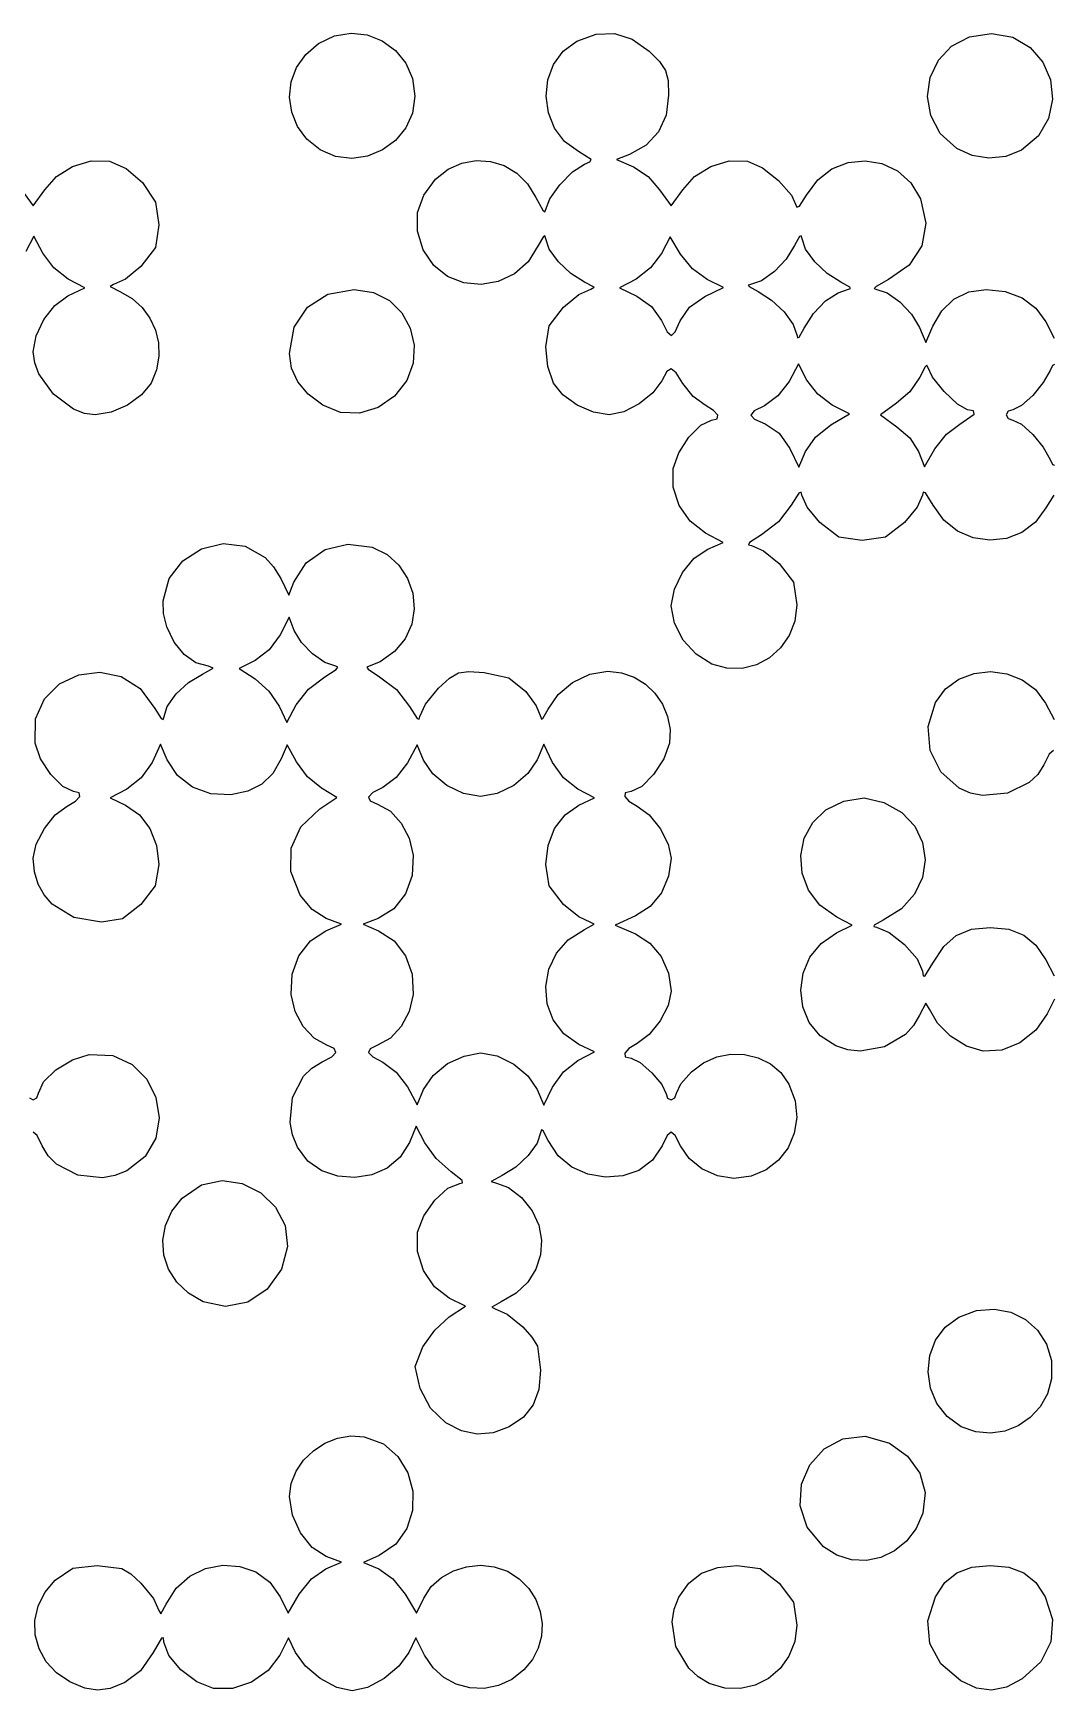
# Model space of a CAD drawing. Extents: x 15 to 288, y 15 to 288.
# Drawn here: x 132.7 to 191.7, y 191.7 to 287.6 of the extents above; entities that cross this region are included whole.
import ezdxf

# ---------------------------------------------------------------- set-up
doc = ezdxf.new("R2010")
doc.units = 0

msp = doc.modelspace()

# ---------------------------------------------------------------- linework, layer by layer
at = {"layer": 'Image'}
for p, q in [((148.501754, 286.339471), (149.24566, 286.97547)), ((149.24566, 286.97547), (150.171282, 287.414864)), ((150.171282, 287.414864), (151.124732, 287.568562)), ((151.124732, 287.568562), (152.059394, 287.462107)), ((152.059394, 287.462107), (152.928653, 287.12104)), ((152.928653, 287.12104), (153.685891, 286.570906)), ((163.393617, 286.525364), (164.18267, 287.105842)), ((164.18267, 287.105842), (165.294625, 287.511009)), ((165.294625, 287.511009), (166.358548, 287.550284)), ((166.358548, 287.550284), (167.37755, 287.223235)), ((167.37755, 287.223235), (168.35474, 286.529434)), ((185.078725, 285.999246), (185.843475, 286.8151)), ((185.843475, 286.8151), (186.87313, 287.361808)), ((186.87313, 287.361808), (188.14176, 287.553295)), ((188.14176, 287.553295), (189.38941, 287.32819)), ((189.38941, 287.32819), (190.390017, 286.743183)), ((190.390017, 286.743183), (191.119968, 285.889815)), ((147.974922, 285.583009), (148.501754, 286.339471)), ((153.685891, 286.570906), (154.284491, 285.837246)), ((154.284491, 285.837246), (154.677836, 284.945603)), ((162.504871, 284.871455), (162.834619, 285.760129)), ((162.834619, 285.760129), (163.393617, 286.525364)), ((168.35474, 286.529434), (168.959661, 285.930028)), ((168.959661, 285.930028), (169.300315, 285.416886)), ((184.604811, 285.00032), (185.078725, 285.999246)), ((191.119968, 285.889815), (191.555649, 284.859624)), ((147.570018, 283.873089), (147.664549, 284.747182)), ((147.664549, 284.747182), (147.974922, 285.583009)), ((154.677836, 284.945603), (154.81931, 283.92152)), ((162.403564, 283.920662), (162.504871, 284.871455)), ((169.300315, 285.416886), (169.450552, 284.823551)), ((169.450552, 284.823551), (169.48422, 283.983564)), ((184.447662, 283.904399), (184.604811, 285.00032)), ((191.555649, 284.859624), (191.673447, 283.744151)), ((147.690713, 283.001826), (147.570018, 283.873089)), ((154.81931, 283.92152), (154.677981, 282.946828)), ((162.529894, 282.969067), (162.403564, 283.920662)), ((169.48422, 283.983564), (169.336707, 282.830941)), ((184.633207, 282.797557), (184.447662, 283.904399)), ((191.673447, 283.744151), (191.449751, 282.634935)), ((148.026019, 282.174492), (147.690713, 283.001826)), ((154.677981, 282.946828), (154.285811, 282.085624)), ((162.883052, 282.077992), (162.529894, 282.969067)), ((169.336707, 282.830941), (168.901863, 281.863537)), ((185.187377, 281.765871), (184.633207, 282.797557)), ((148.57532, 281.432184), (148.026019, 282.174492)), ((154.285811, 282.085624), (153.690531, 281.364951)), ((163.462233, 281.308753), (162.883052, 282.077992)), ((168.901863, 281.863537), (168.191236, 281.098812)), ((191.449751, 282.634935), (190.860946, 281.623517)), ((149.338, 280.816), (148.57532, 281.432184)), ((153.690531, 281.364951), (152.939869, 280.81185)), ((164.266631, 280.722672), (163.462233, 281.308753)), ((168.191236, 281.098812), (167.21637, 280.554224)), ((186.1361, 280.895415), (185.187377, 281.765871)), ((187.022454, 280.485885), (186.1361, 280.895416)), ((186.1361, 280.895416), (186.1361, 280.895415)), ((190.860946, 281.623517), (189.88342, 280.801435)), ((135.025859, 279.861363), (136.095442, 280.178098)), ((136.095442, 280.178098), (137.155151, 280.171494)), ((137.155151, 280.171494), (138.126138, 279.747063)), ((150.232892, 280.428396), (149.338, 280.816)), ((149.338, 280.816), (149.338, 280.816)), ((151.163321, 280.316531), (150.232892, 280.428396)), ((152.081556, 280.453363), (151.163321, 280.316531)), ((152.939869, 280.81185), (152.081556, 280.453363)), ((156.73281, 279.694073), (157.52889, 280.052898)), ((157.52889, 280.052898), (158.358731, 280.20391)), ((158.358731, 280.20391), (159.187787, 280.153415)), ((159.187787, 280.153415), (159.981513, 279.90772)), ((163.92896, 279.543644), (164.614825, 279.990187)), ((164.994863, 280.26195), (164.266631, 280.722672)), ((164.614825, 279.990187), (164.930621, 280.129284)), ((164.930621, 280.129284), (164.994863, 280.26195)), ((167.21637, 280.554224), (166.460417, 280.260447)), ((166.460417, 280.260447), (167.450651, 279.841801)), ((171.916422, 279.8612), (172.986004, 280.177936)), ((172.986004, 280.177936), (174.045713, 280.171332)), ((174.045713, 280.171332), (174.904891, 279.78039)), ((178.923098, 279.725146), (179.858538, 280.08946)), ((179.858538, 280.08946), (180.843339, 280.189387)), ((180.843339, 280.189387), (181.815739, 280.026901)), ((181.815739, 280.026901), (182.713974, 279.603976)), ((187.997636, 280.332328), (187.022454, 280.485885)), ((188.978881, 280.436819), (187.997636, 280.332328)), ((189.88342, 280.801435), (188.978881, 280.436819)), ((133.418351, 278.507764), (134.086723, 279.283761)), ((134.086723, 279.283761), (135.025859, 279.861363)), ((138.126138, 279.747063), (139.071741, 278.926964)), ((155.324013, 278.208471), (156.005039, 279.121132)), ((156.005039, 279.121132), (156.73281, 279.694073)), ((159.981513, 279.90772), (160.70536, 279.473129)), ((160.70536, 279.473129), (161.324784, 278.855947)), ((163.197293, 278.799578), (163.92896, 279.543644)), ((167.450651, 279.841801), (168.303241, 279.276859)), ((168.303241, 279.276859), (168.962551, 278.506481)), ((170.308913, 278.507602), (170.977285, 279.283598)), ((170.977285, 279.283598), (171.916422, 279.8612)), ((174.904891, 279.78039), (175.837449, 279.044784)), ((175.837449, 279.044784), (176.585846, 278.205765)), ((177.447355, 278.19546), (178.098782, 279.094471)), ((178.098782, 279.094471), (178.923098, 279.725146)), ((182.713974, 279.603976), (183.476281, 278.922587)), ((132.071343, 278.507764), (132.744847, 277.589967)), ((132.744847, 277.589967), (133.418351, 278.507764)), ((139.071741, 278.926964), (139.817427, 277.803805)), ((154.970995, 277.188619), (155.324013, 278.208471)), ((161.324784, 278.855947), (161.805239, 278.062482)), ((161.805239, 278.062482), (162.202522, 277.340682)), ((162.613597, 277.987266), (163.197293, 278.799578)), ((168.962551, 278.506481), (169.635409, 277.589805)), ((169.635409, 277.589805), (170.308913, 278.507602)), ((176.585846, 278.205765), (176.892543, 277.504582)), ((177.055519, 277.557899), (177.447355, 278.19546)), ((183.476281, 278.922587), (184.040895, 277.984709)), ((139.817427, 277.803805), (140.001983, 276.487054)), ((154.954985, 276.112693), (154.970995, 277.188619)), ((162.202522, 277.340682), (162.324896, 277.236777)), ((162.324896, 277.236777), (162.371645, 277.335987)), ((162.371645, 277.335987), (162.613597, 277.987266)), ((176.892543, 277.504582), (177.055519, 277.557899)), ((184.040895, 277.984709), (184.352779, 276.57881)), ((140.001983, 276.487054), (139.813785, 275.171119)), ((155.284982, 275.031812), (154.954985, 276.112693)), ((184.352779, 276.57881), (184.122747, 275.271376)), ((132.791607, 275.832281), (132.330108, 274.93984)), ((133.297389, 274.844984), (132.791607, 275.832281)), ((139.813785, 275.171119), (138.973883, 274.078534)), ((161.948482, 275.292469), (161.35537, 274.337743)), ((162.238793, 275.807787), (161.948482, 275.292469)), ((162.329812, 275.852899), (162.238793, 275.807787)), ((162.366454, 275.736871), (162.329812, 275.852899)), ((162.580039, 275.084847), (162.366454, 275.736871)), ((169.566729, 275.787005), (169.071993, 274.822171)), ((170.160445, 274.780725), (169.566729, 275.787005)), ((176.765306, 275.292296), (176.279661, 274.503853)), ((177.055616, 275.807615), (176.765306, 275.292296)), ((177.146636, 275.852726), (177.055616, 275.807615)), ((177.183278, 275.736698), (177.146636, 275.852726)), ((177.396858, 275.084674), (177.183278, 275.736698)), ((184.122747, 275.271376), (183.387617, 274.154874)), ((133.93806, 273.998694), (133.297389, 274.844984)), ((155.899461, 274.124322), (155.284982, 275.031812)), ((161.35537, 274.337743), (160.562798, 273.641365)), ((163.11024, 274.346363), (162.580039, 275.084847)), ((163.83206, 273.663339), (163.11024, 274.346363)), ((169.071993, 274.822171), (168.439128, 273.991744)), ((170.858368, 273.935103), (170.160445, 274.780725)), ((176.279661, 274.503853), (175.596638, 273.782034)), ((177.927055, 274.346191), (177.396858, 275.084674)), ((178.648875, 273.663166), (177.927055, 274.346191)), ((134.768149, 273.350414), (133.93806, 273.998694)), ((135.733128, 272.84314), (134.768149, 273.350414)), ((138.083465, 273.348965), (137.386383, 273.038604)), ((138.973883, 274.078534), (138.083465, 273.348965)), ((156.707295, 273.490546), (155.899461, 274.124322)), ((157.643015, 273.127924), (156.707295, 273.490546)), ((159.636236, 273.205895), (158.641152, 273.033894)), ((160.562798, 273.641365), (159.636236, 273.205895)), ((164.620504, 273.177691), (163.83206, 273.663339)), ((167.612283, 273.350061), (166.647304, 272.842787)), ((168.439128, 273.991744), (167.612283, 273.350061)), ((171.702615, 273.315095), (170.858368, 273.935103)), ((172.65106, 272.855747), (171.702615, 273.315095)), ((174.858154, 273.251836), (174.206126, 273.038256)), ((175.596638, 273.782034), (174.858154, 273.251836)), ((179.437318, 273.177518), (178.648875, 273.663166)), ((182.184205, 273.321769), (181.473444, 272.923901)), ((183.387617, 274.154874), (182.184205, 273.321769)), ((133.995208, 271.822799), (134.740085, 272.369592)), ((134.740085, 272.369592), (135.733128, 272.84314)), ((137.386383, 273.038604), (137.201681, 272.927755)), ((137.201681, 272.927755), (137.759765, 272.620632)), ((137.759765, 272.620632), (138.462892, 272.222215)), ((148.59498, 271.725483), (149.775244, 272.480138)), ((149.775244, 272.480138), (151.29857, 272.748058)), ((151.29857, 272.748058), (152.413054, 272.575066)), ((152.413054, 272.575066), (153.342502, 272.099852)), ((158.641152, 273.033894), (157.643015, 273.127924)), ((163.406386, 271.719791), (164.296803, 272.449358)), ((164.296803, 272.449358), (164.993886, 272.759721)), ((165.178588, 272.870569), (164.620504, 273.177691)), ((164.993886, 272.759721), (165.178588, 272.870569)), ((166.647304, 272.842787), (167.653004, 272.363201)), ((167.653004, 272.363201), (168.486357, 271.753454)), ((170.683439, 271.719561), (171.56712, 272.33885)), ((171.56712, 272.33885), (172.65106, 272.855747)), ((174.206126, 273.038256), (174.090096, 273.001614)), ((174.090096, 273.001614), (174.135208, 272.910594)), ((174.135208, 272.910594), (174.650525, 272.620284)), ((174.650525, 272.620284), (175.438968, 272.134639)), ((178.561, 272.093), (179.292296, 272.558867)), ((179.292296, 272.558867), (179.88172, 272.759548)), ((179.952636, 272.887209), (179.437318, 273.177518)), ((179.88172, 272.759548), (179.997748, 272.79619)), ((179.997748, 272.79619), (179.952636, 272.887209)), ((181.473444, 272.923901), (181.368878, 272.80135)), ((181.368878, 272.80135), (181.463071, 272.754537)), ((181.463071, 272.754537), (182.109079, 272.546851)), ((182.109079, 272.546851), (182.84408, 272.025022)), ((185.977167, 272.189436), (186.840927, 272.605148)), ((186.840927, 272.605148), (187.834, 272.748)), ((187.834, 272.748), (188.9447, 272.621181)), ((188.9447, 272.621181), (189.914959, 272.25452)), ((189.914959, 272.25452), (190.706506, 271.668705)), ((133.357469, 271.009061), (133.995208, 271.822799)), ((138.462892, 272.222215), (139.044488, 271.704665)), ((139.044488, 271.704665), (139.497049, 271.090009)), ((147.832226, 270.55775), (148.59498, 271.725483)), ((153.342502, 272.099852), (154.062014, 271.388061)), ((154.062014, 271.388061), (154.546689, 270.505335)), ((162.577758, 270.647716), (163.406386, 271.719791)), ((168.486357, 271.753454), (169.069774, 270.954951)), ((170.14428, 270.92412), (170.683439, 271.719561)), ((175.438968, 272.134639), (176.160788, 271.451616)), ((176.160788, 271.451616), (176.690985, 270.713132)), ((177.322537, 270.505503), (177.853869, 271.356607)), ((177.853869, 271.356607), (178.561007, 272.093003)), ((178.561007, 272.093003), (178.561, 272.093)), ((182.84408, 272.025022), (183.519572, 271.318388)), ((183.519572, 271.318388), (183.987051, 270.556287)), ((184.748333, 270.616485), (185.270406, 271.520126)), ((185.270406, 271.520126), (185.977167, 272.189436)), ((190.706506, 271.668705), (191.28107, 270.88443)), ((132.912228, 270.066786), (133.357469, 271.009061)), ((139.497049, 271.090009), (139.813071, 270.400269)), ((139.813071, 270.400269), (139.985053, 269.657472)), ((147.56143, 269.050598), (147.832226, 270.55775)), ((154.546689, 270.505335), (154.771627, 269.517321)), ((162.378286, 269.436921), (162.577758, 270.647716)), ((169.069774, 270.954951), (169.393304, 270.304915)), ((169.868759, 270.291273), (170.144284, 270.924119)), ((170.144284, 270.924119), (170.14428, 270.92412)), ((176.690985, 270.713132), (176.904565, 270.061104)), ((177.032227, 269.990186), (177.322537, 270.505503)), ((183.987051, 270.556287), (184.357986, 269.674096)), ((184.357986, 269.674096), (184.748333, 270.616485)), ((191.28107, 270.88443), (191.770363, 269.938239)), ((132.744845, 269.134382), (132.912228, 270.066786)), ((139.985053, 269.657472), (140.005491, 268.88364)), ((154.771627, 269.517321), (154.711928, 268.48966)), ((162.50761, 268.300647), (162.378286, 269.436921)), ((169.393304, 270.304915), (169.639033, 270.084281)), ((169.639033, 270.084281), (169.868759, 270.291273)), ((176.904565, 270.061104), (176.941207, 269.945074)), ((176.941207, 269.945074), (177.032227, 269.990186)), ((132.832232, 268.505044), (132.744845, 269.134382)), ((133.076448, 267.870708), (132.832232, 268.505044)), ((140.005491, 268.88364), (139.866883, 268.100798)), ((147.680636, 268.190309), (147.56143, 269.050598)), ((154.711928, 268.48966), (154.342693, 267.487998)), ((176.998157, 268.455288), (176.447176, 267.432178)), ((177.47451, 267.50217), (176.998157, 268.455288)), ((133.927692, 266.696495), (133.076448, 267.870708)), ((139.866883, 268.100798), (139.561725, 267.330972)), ((148.039744, 267.406415), (147.680636, 268.190309)), ((154.342693, 267.487998), (153.63902, 266.577978)), ((162.818539, 267.330791), (162.50761, 268.300647)), ((169.085359, 267.455531), (168.576413, 266.766858)), ((169.373373, 267.995346), (169.085359, 267.455531)), ((169.623788, 268.155926), (169.373373, 267.995346)), ((169.909091, 267.92818), (169.623788, 268.155926)), ((170.301769, 267.30302), (169.909091, 267.92818)), ((178.101891, 266.683702), (177.47451, 267.50217)), ((183.998099, 267.675482), (183.424934, 266.822892)), ((184.305468, 268.266894), (183.998099, 267.675482)), ((184.401677, 268.3628), (184.305468, 268.266894)), ((184.440225, 268.29826), (184.401677, 268.3628)), ((184.740239, 267.675958), (184.440225, 268.29826)), ((185.419631, 266.840461), (184.740239, 267.675958)), ((191.536278, 268.06095), (191.142668, 267.357783)), ((191.66544, 268.353391), (191.536278, 268.06095)), ((191.78756, 268.403073), (191.66544, 268.353391)), ((135.083231, 265.830646), (133.927692, 266.696495)), ((139.015829, 266.654777), (138.193757, 266.065404)), ((139.561725, 267.330972), (139.015829, 266.654777)), ((148.640987, 266.695438), (148.039744, 267.406415)), ((149.4866, 266.053898), (148.640987, 266.695438)), ((153.63902, 266.577978), (152.681158, 265.914916)), ((163.364433, 266.654592), (162.818539, 267.330791)), ((164.186502, 266.065211), (163.364433, 266.654592)), ((168.576413, 266.766858), (167.784918, 266.134674)), ((170.891778, 266.560584), (170.301769, 267.30302)), ((171.586889, 266.04688), (170.891778, 266.560584)), ((175.804675, 266.597453), (175.033656, 266.027268)), ((176.447176, 267.432178), (175.804675, 266.597453)), ((178.94134, 266.05432), (178.101891, 266.683702)), ((183.424934, 266.822892), (182.651129, 266.163582)), ((186.187073, 266.107574), (185.419631, 266.840461)), ((190.531016, 266.616967), (189.884117, 266.03118)), ((191.142668, 267.357783), (190.531016, 266.616967)), ((135.707814, 265.581765), (135.083231, 265.830646)), ((136.327715, 265.492062), (135.707814, 265.581765)), ((137.247167, 265.649087), (136.327715, 265.492062)), ((138.193757, 266.065404), (137.247167, 265.649087)), ((150.511815, 265.641125), (149.4866, 266.053903)), ((149.4866, 266.053903), (149.4866, 266.053898)), ((151.607713, 265.598714), (150.511815, 265.641125)), ((152.681158, 265.914916), (151.607713, 265.598714)), ((165.133093, 265.648893), (164.186502, 266.065211)), ((166.052549, 265.491881), (165.133093, 265.648893)), ((166.885442, 265.672006), (166.052549, 265.491881)), ((167.784918, 266.134674), (166.885442, 265.672006)), ((172.083825, 265.755034), (171.586889, 266.04688)), ((172.327801, 265.477446), (172.083825, 265.755034)), ((174.424663, 265.720564), (174.226252, 265.482438)), ((175.033656, 266.027268), (174.424663, 265.720564)), ((178.85204, 264.9225), (179.93182, 265.559587)), ((179.93182, 265.559587), (178.94134, 266.05432)), ((182.651129, 266.163582), (181.734455, 265.490721)), ((186.751235, 265.7931), (186.187073, 266.107574)), ((187.106316, 265.719247), (186.751235, 265.7931)), ((187.139018, 265.526823), (187.106316, 265.719247)), ((189.104387, 265.704276), (188.987769, 265.490719)), ((189.384768, 265.7931), (189.104387, 265.704276)), ((189.884117, 266.03118), (189.384768, 265.7931)), ((170.656199, 264.208682), (171.343902, 264.90804)), ((171.343902, 264.90804), (171.959848, 265.188377)), ((171.959848, 265.188377), (172.29456, 265.269949)), ((172.29456, 265.269949), (172.327801, 265.477446)), ((174.226252, 265.482438), (174.440365, 265.255416)), ((174.440365, 265.255416), (175.068943, 264.982028)), ((175.068943, 264.982028), (175.865378, 264.441761)), ((177.976929, 264.204959), (178.852035, 264.9225)), ((178.852035, 264.9225), (178.85204, 264.9225)), ((181.734455, 265.490721), (182.666438, 264.809076)), ((182.666438, 264.809076), (183.424282, 264.170494)), ((185.551681, 264.387175), (186.326509, 264.961066)), ((186.326509, 264.961066), (186.32651, 264.961063)), ((186.32651, 264.961063), (187.139018, 265.526823)), ((188.987769, 265.490719), (189.104387, 265.277164)), ((189.104387, 265.277164), (189.384768, 265.18834)), ((189.384768, 265.18834), (189.884118, 264.950259)), ((189.884118, 264.950259), (190.531016, 264.364469)), ((170.065897, 263.302781), (170.656199, 264.208682)), ((175.865378, 264.441761), (176.486483, 263.553298)), ((177.389225, 263.37444), (177.976929, 264.204959)), ((183.424282, 264.170494), (183.937588, 263.380076)), ((184.878149, 263.533846), (185.551681, 264.387175)), ((190.531016, 264.364469), (191.142668, 263.623652)), ((191.142668, 263.623652), (191.536278, 262.92049)), ((169.742158, 262.402817), (170.065897, 263.302781)), ((176.486483, 263.553298), (177.006188, 262.463468)), ((177.006188, 262.463468), (177.389225, 263.37444)), ((183.937588, 263.380076), (184.276752, 262.481526)), ((184.276752, 262.481526), (184.878149, 263.533846)), ((191.536278, 262.92049), (191.66544, 262.628048)), ((169.751866, 261.309556), (169.742158, 262.402817)), ((191.66544, 262.628048), (191.78756, 262.578366)), ((170.098546, 260.25583), (169.751866, 261.309556)), ((177.019148, 260.976791), (176.572022, 260.279468)), ((177.137254, 261.017342), (177.019148, 260.976791)), ((177.181558, 260.849218), (177.137254, 261.017342)), ((177.493, 260.152135), (177.181558, 260.849218)), ((184.163038, 260.849218), (183.851593, 260.152134)), ((184.207301, 261.01747), (184.163038, 260.849218)), ((184.325309, 260.977103), (184.207301, 261.01747)), ((184.772209, 260.280179), (184.325309, 260.977103)), ((191.754638, 260.850204), (191.293919, 260.121972)), ((170.732775, 259.340835), (170.098546, 260.25583)), ((176.572022, 260.279468), (175.824664, 259.301507)), ((178.223018, 259.261718), (177.493, 260.152135)), ((183.851593, 260.152134), (183.121578, 259.261718)), ((185.398219, 259.409411), (184.772209, 260.280179)), ((191.293919, 260.121972), (190.688551, 259.281076)), ((171.605128, 258.663767), (170.732775, 259.340835)), ((175.824664, 259.301507), (174.846702, 258.554148)), ((179.32183, 258.418586), (178.223018, 259.261718)), ((183.121578, 259.261718), (182.022762, 258.418587)), ((186.192301, 258.779018), (185.398219, 259.409411)), ((190.688551, 259.281076), (189.909213, 258.688852)), ((142.482636, 257.75178), (143.727474, 258.052502)), ((143.727474, 258.052502), (144.996249, 257.905205)), ((144.996249, 257.905205), (146.152194, 257.251677)), ((149.629702, 257.703599), (150.944598, 258.023034)), ((150.944598, 258.023034), (152.334535, 257.840994)), ((172.635838, 258.108693), (171.605128, 258.663767)), ((171.746344, 257.734692), (172.635838, 258.108693)), ((174.149379, 258.107021), (174.108828, 257.988914)), ((174.108828, 257.988914), (174.276954, 257.944612)), ((174.846702, 258.554148), (174.149379, 258.107021)), ((174.276954, 257.944612), (174.974037, 257.633167)), ((180.672298, 258.233618), (179.32183, 258.418586)), ((182.022762, 258.418587), (180.672298, 258.233618)), ((187.097449, 258.390383), (186.192301, 258.779018)), ((188.056655, 258.244889), (187.097449, 258.390383)), ((189.012912, 258.343917), (188.056655, 258.244889)), ((189.909213, 258.688852), (189.012912, 258.343917)), ((140.611838, 256.039115), (141.398501, 257.061247)), ((141.398501, 257.061247), (142.482636, 257.75178)), ((146.152194, 257.251677), (146.645116, 256.716885)), ((147.810445, 255.821614), (148.5362, 256.948017)), ((148.5362, 256.948017), (149.629702, 257.703599)), ((152.334535, 257.840994), (153.203803, 257.413616)), ((153.203803, 257.413616), (153.892367, 256.794757)), ((170.28579, 256.3847), (170.959868, 257.20287)), ((170.959868, 257.20287), (171.746344, 257.734692)), ((174.974037, 257.633167), (175.864454, 256.903152)), ((175.864454, 256.903152), (176.703304, 255.812538)), ((140.259412, 254.743595), (140.611838, 256.039115)), ((146.645116, 256.716885), (147.058542, 256.033707)), ((147.058542, 256.033707), (147.524092, 255.072453)), ((153.892367, 256.794757), (154.389604, 256.033658)), ((154.389604, 256.033658), (154.684889, 255.179564)), ((169.814821, 255.421322), (170.28579, 256.3847)), ((147.524092, 255.072453), (147.810445, 255.821614)), ((154.684889, 255.179564), (154.767597, 254.281718)), ((169.637674, 254.453872), (169.814821, 255.421322)), ((176.703304, 255.812538), (176.892544, 254.507312)), ((140.288779, 254.011505), (140.259412, 254.743595)), ((154.767597, 254.281718), (154.627104, 253.389362)), ((169.821735, 253.44532), (169.637674, 254.453872)), ((176.892544, 254.507312), (176.777311, 253.569175)), ((140.477992, 253.232897), (140.288779, 254.011505)), ((140.902703, 252.346553), (140.477992, 253.232897)), ((147.537256, 253.80219), (147.020539, 252.76702)), ((147.829504, 253.033516), (147.537256, 253.80219)), ((154.627104, 253.389362), (154.252785, 252.551739)), ((170.322944, 252.473095), (169.821735, 253.44532)), ((176.777311, 253.569175), (176.453519, 252.730908)), ((141.481453, 251.636263), (140.902703, 252.346553)), ((147.020539, 252.76702), (146.383823, 251.904666)), ((148.248077, 252.340106), (147.829504, 253.033516)), ((148.895468, 251.674219), (148.248077, 252.340106)), ((154.252785, 252.551739), (153.634015, 251.818094)), ((171.064835, 251.647771), (170.322944, 252.473095)), ((176.453519, 252.730908), (175.954022, 252.015393)), ((142.157609, 251.155765), (141.481453, 251.636263)), ((142.874542, 250.958797), (142.157609, 251.155765)), ((145.578599, 251.28499), (144.653376, 250.838123)), ((146.383823, 251.904666), (145.578599, 251.28499)), ((149.614693, 251.170235), (148.895468, 251.674219)), ((150.248764, 250.962536), (149.614693, 251.170235)), ((152.814939, 251.219961), (152.167975, 250.963374)), ((153.634015, 251.818094), (152.814939, 251.219961)), ((171.970944, 251.079922), (171.064835, 251.647771)), ((175.311677, 251.44551), (174.559341, 251.044141)), ((175.954022, 252.015393), (175.311677, 251.44551)), ((134.266064, 249.934138), (135.376379, 250.458028)), ((135.376379, 250.458028), (136.604572, 250.613798)), ((136.604572, 250.613798), (137.829727, 250.366306)), ((137.829727, 250.366306), (138.93093, 249.680408)), ((141.733038, 250.025058), (142.527883, 250.510413)), ((142.527883, 250.510413), (143.147696, 250.845238)), ((143.147696, 250.845238), (142.874542, 250.958797)), ((144.653376, 250.838123), (145.578599, 250.223793)), ((145.578599, 250.223793), (146.365276, 249.509966)), ((148.653694, 249.630354), (149.608, 250.353003)), ((149.608, 250.353), (150.262, 250.777973)), ((149.608, 250.353003), (149.608, 250.353)), ((150.349299, 250.910306), (150.248764, 250.962536)), ((150.262, 250.777973), (150.349299, 250.910306)), ((152.167975, 250.963374), (152.039628, 250.913992)), ((152.039628, 250.913992), (152.106741, 250.786767)), ((152.106741, 250.786767), (152.772732, 250.353838)), ((152.772732, 250.353838), (153.750697, 249.60648)), ((156.186798, 249.68402), (156.814026, 250.270502)), ((156.814026, 250.270502), (157.325477, 250.571368)), ((157.325477, 250.571368), (157.924556, 250.657498)), ((157.924556, 250.657498), (158.814668, 250.599774)), ((158.814668, 250.599774), (160.23734, 250.293088)), ((160.23734, 250.293088), (161.226198, 249.498924)), ((163.929096, 250.023441), (164.924607, 250.497795)), ((164.924607, 250.497795), (165.959999, 250.673233)), ((165.959999, 250.673233), (166.753659, 250.582724)), ((166.753659, 250.582724), (167.486409, 250.324361)), ((167.486409, 250.324361), (168.139046, 249.920573)), ((172.856118, 250.838465), (171.970944, 251.079922)), ((173.729869, 250.834166), (172.856118, 250.838465)), ((174.559341, 251.044141), (173.729869, 250.834166)), ((185.488521, 249.653813), (186.252192, 250.211048)), ((186.252192, 250.211048), (187.13996, 250.541924)), ((187.13996, 250.541924), (188.090021, 250.646941)), ((188.090021, 250.646941), (189.040568, 250.526595)), ((189.040568, 250.526595), (189.929794, 250.181386)), ((133.394541, 249.07727), (134.266064, 249.934138)), ((138.93093, 249.680408), (139.787265, 248.520962)), ((140.501103, 248.631733), (141.018543, 249.354833)), ((141.018543, 249.354833), (141.733038, 250.025058)), ((146.365276, 249.509966), (146.957399, 248.656413)), ((147.94491, 248.730093), (148.653694, 249.630354)), ((153.750697, 249.60648), (154.498052, 248.628518)), ((155.430121, 248.76694), (156.186798, 249.68402)), ((161.226198, 249.498924), (161.829637, 248.673407)), ((162.524009, 248.476153), (163.090039, 249.324712)), ((163.090039, 249.324712), (163.929096, 250.023441)), ((168.139046, 249.920573), (168.69237, 249.393785)), ((168.69237, 249.393785), (169.127178, 248.766424)), ((184.910755, 248.869721), (185.488521, 249.653813)), ((189.929794, 250.181386), (190.695895, 249.611812)), ((190.695895, 249.611812), (191.277065, 248.818371)), ((132.882727, 247.922567), (133.394541, 249.07727)), ((139.787265, 248.520962), (140.144724, 247.942925)), ((140.297423, 247.987753), (140.501103, 248.631733)), ((146.957399, 248.656413), (147.410971, 247.703353)), ((147.410971, 247.703353), (147.94491, 248.730093)), ((154.498052, 248.628518), (154.945179, 247.931196)), ((155.107588, 248.05877), (155.430121, 248.76694)), ((161.829637, 248.673407), (162.08754, 248.023764)), ((162.217788, 247.929998), (162.524009, 248.476153)), ((169.127178, 248.766424), (169.424266, 248.060917)), ((184.492305, 247.477605), (184.910755, 248.869721)), ((191.277065, 248.818371), (191.76231, 247.880014)), ((132.851535, 246.505172), (132.882727, 247.922567)), ((140.144724, 247.942925), (140.255038, 247.878732)), ((140.255038, 247.878732), (140.297423, 247.987753)), ((154.945179, 247.931196), (155.063285, 247.890645)), ((155.063285, 247.890645), (155.107588, 248.05877)), ((162.08754, 248.023764), (162.124634, 247.890638)), ((162.124634, 247.890638), (162.217788, 247.929998)), ((169.424266, 248.060917), (169.564434, 247.299691)), ((184.606606, 246.09351), (184.492305, 247.477605)), ((133.175273, 245.605208), (132.851535, 246.505172)), ((140.115582, 246.444466), (139.616597, 245.398076)), ((140.495227, 245.541558), (140.115582, 246.444466)), ((147.436516, 246.417641), (147.086727, 245.597788)), ((147.970892, 245.425365), (147.436516, 246.417641)), ((154.943523, 246.417605), (154.382887, 245.376565)), ((155.317523, 245.528114), (154.943523, 246.417605)), ((162.264449, 246.444432), (161.884804, 245.541524)), ((162.763434, 245.398042), (162.264449, 246.444432)), ((169.528479, 246.505173), (169.204741, 245.605209)), ((169.564434, 247.299691), (169.528479, 246.505173)), ((133.765573, 244.699307), (133.175273, 245.605208)), ((141.085618, 244.634979), (140.495227, 245.541558)), ((147.086727, 245.597788), (146.605721, 244.762768)), ((148.612413, 244.56855), (147.970892, 245.425365)), ((155.849346, 244.741638), (155.317523, 245.528114)), ((161.884804, 245.541524), (161.350785, 244.747958)), ((169.204741, 245.605209), (168.61444, 244.699308)), ((185.214889, 244.857972), (184.606606, 246.09351)), ((191.475121, 245.869429), (191.165465, 245.259651)), ((191.725339, 246.08797), (191.475121, 245.869429)), ((134.453274, 243.999949), (133.765573, 244.699307)), ((138.981387, 244.512822), (138.154887, 243.853846)), ((139.616597, 245.398076), (138.981387, 244.512822)), ((141.951832, 243.964007), (141.085618, 244.634979)), ((146.605721, 244.762768), (145.963273, 244.140109)), ((149.404382, 243.901965), (148.612413, 244.56855)), ((153.733566, 244.529178), (152.959707, 243.953735)), ((154.382887, 245.376565), (153.733566, 244.529178)), ((156.667515, 244.06756), (155.849346, 244.741638)), ((161.350785, 244.747958), (160.532221, 244.069825)), ((163.398647, 244.51279), (162.763434, 245.398042)), ((164.225144, 243.853812), (163.398647, 244.51279)), ((168.61444, 244.699308), (167.926739, 243.99995)), ((186.278385, 243.911531), (185.214889, 244.857972)), ((190.817392, 244.698617), (190.330382, 244.232118)), ((191.165465, 245.259651), (190.817392, 244.698617)), ((135.069215, 243.719612), (134.453274, 243.999949)), ((135.402633, 243.638275), (135.069215, 243.719612)), ((135.438045, 243.431676), (135.402633, 243.638275)), ((138.154887, 243.853846), (137.192167, 243.356007)), ((143.008921, 243.575441), (141.951832, 243.964007)), ((144.171937, 243.516078), (143.008921, 243.575441)), ((145.153855, 243.725863), (144.171937, 243.516078)), ((145.963273, 244.140109), (145.153855, 243.725863)), ((150.303496, 243.370846), (149.404382, 243.901965)), ((152.380047, 243.649657), (152.13831, 243.393521)), ((152.959707, 243.953735), (152.380047, 243.649657)), ((157.630893, 243.596592), (156.667515, 244.06756)), ((158.598343, 243.419444), (157.630893, 243.596592)), ((159.568333, 243.597022), (158.598343, 243.419444)), ((160.532221, 244.069825), (159.568333, 243.597022)), ((165.187864, 243.355973), (164.225144, 243.853812)), ((166.977383, 243.638276), (166.941971, 243.431677)), ((167.310799, 243.719613), (166.977383, 243.638276)), ((167.926739, 243.99995), (167.310799, 243.719613)), ((186.928612, 243.625881), (186.278385, 243.911531)), ((187.631448, 243.487606), (186.928612, 243.625881)), ((189.067245, 243.617952), (187.631448, 243.487606)), ((190.330382, 244.232118), (189.067245, 243.617952)), ((134.024122, 242.360381), (134.709567, 242.867176)), ((134.709567, 242.867176), (135.19913, 243.155936)), ((135.19913, 243.155936), (135.438045, 243.431676)), ((137.192167, 243.356007), (138.083407, 242.924366)), ((138.083407, 242.924366), (138.883739, 242.362846)), ((148.219335, 241.668766), (149.314855, 242.704602)), ((149.314855, 242.704602), (150.303496, 243.370846)), ((152.13831, 243.393521), (152.230868, 243.173757)), ((152.230868, 243.173757), (152.654098, 242.978794)), ((152.654098, 242.978794), (153.396069, 242.56911)), ((153.396069, 242.56911), (154.024966, 241.888422)), ((163.496293, 242.362812), (164.296624, 242.924332)), ((164.296624, 242.924332), (165.187864, 243.355973)), ((166.941971, 243.431677), (167.180885, 243.155937)), ((167.180885, 243.155937), (167.670447, 242.867177)), ((167.670447, 242.867177), (168.355892, 242.360386)), ((177.81394, 241.923915), (178.580049, 242.657267)), ((178.580049, 242.657267), (179.619108, 243.151872)), ((179.619108, 243.151872), (180.788871, 243.351446)), ((180.788871, 243.351446), (181.914888, 243.08366)), ((181.914888, 243.08366), (182.968535, 242.499134)), ((132.927124, 240.677372), (133.391584, 241.571549)), ((133.391584, 241.571549), (134.024122, 242.360381)), ((138.883739, 242.362846), (139.487612, 241.57135)), ((139.487612, 241.57135), (139.869013, 240.596515)), ((147.653448, 240.439333), (148.219335, 241.668766)), ((154.024966, 241.888422), (154.484654, 241.01678)), ((162.511018, 240.596481), (162.89242, 241.571316)), ((162.89242, 241.571316), (163.496293, 242.362812)), ((168.355892, 242.360386), (168.98843, 241.571554)), ((168.98843, 241.571554), (169.452889, 240.677377)), ((177.325214, 241.02225), (177.81394, 241.923915)), ((182.968535, 242.499134), (183.719317, 241.706907)), ((183.719317, 241.706907), (184.167555, 240.772917)), ((132.745917, 239.854546), (132.927124, 240.677372)), ((154.484654, 241.01678), (154.718998, 240.034234)), ((169.452889, 240.677377), (169.634097, 239.854547)), ((177.118306, 240.022704), (177.325214, 241.02225)), ((184.167555, 240.772917), (184.31357, 239.763101)), ((132.819566, 239.074992), (132.745917, 239.854546)), ((139.869013, 240.596515), (140.001927, 239.484976)), ((147.635127, 239.095302), (147.653448, 240.439333)), ((154.718998, 240.034234), (154.656697, 238.858364)), ((162.378104, 239.484942), (162.511018, 240.596481)), ((169.634097, 239.854547), (169.484439, 238.810224)), ((177.197648, 238.995712), (177.118306, 240.022704)), ((184.31357, 239.763101), (184.157683, 238.743397)), ((133.035644, 238.365081), (132.819566, 239.074992)), ((140.001927, 239.484976), (139.803814, 238.262642)), ((148.182305, 237.715672), (147.635127, 239.095302)), ((154.656697, 238.858364), (154.262662, 237.789365)), ((162.576219, 238.262609), (162.378104, 239.484942)), ((169.484439, 238.810224), (169.061399, 237.858688)), ((177.567674, 238.011705), (177.197648, 238.995712)), ((184.157683, 238.743397), (183.700214, 237.779742)), ((133.382861, 237.735383), (133.035644, 238.365081)), ((133.84993, 237.19647), (133.382861, 237.735383)), ((139.803814, 238.262642), (138.973827, 237.188186)), ((154.262662, 237.789365), (153.591524, 236.926333)), ((163.406204, 237.188152), (162.576219, 238.262609)), ((169.061399, 237.858688), (168.409233, 237.071487)), ((178.232817, 237.141117), (177.567674, 238.011705)), ((183.700214, 237.779742), (182.941485, 236.938074)), ((135.098469, 236.433285), (133.84993, 237.19647)), ((138.973827, 237.188186), (137.901753, 236.359566)), ((148.87805, 236.901362), (148.182305, 237.715672)), ((149.682125, 236.368392), (148.87805, 236.901362)), ((153.591524, 236.926333), (152.697917, 236.368364)), ((164.29662, 236.458584), (163.406204, 237.188152)), ((168.409233, 237.071487), (167.572197, 236.520167)), ((179.197511, 236.454382), (178.232817, 237.141117)), ((182.941485, 236.938074), (181.881815, 236.28433)), ((136.690957, 236.160096), (135.098469, 236.433285)), ((137.901753, 236.359566), (136.690957, 236.160096)), ((149.673113, 235.661455), (150.563342, 236.035766)), ((150.563342, 236.035766), (149.682125, 236.368392)), ((152.697917, 236.368364), (151.8167, 236.035738)), ((151.8167, 236.035738), (152.70693, 235.661427)), ((164.993704, 236.148222), (164.29662, 236.458584)), ((164.620322, 235.730252), (165.178406, 236.037375)), ((165.178406, 236.037375), (164.993704, 236.148222)), ((167.572197, 236.520167), (166.393547, 235.992469)), ((166.393547, 235.992469), (167.568167, 235.490836)), ((179.194474, 235.54724), (180.098784, 235.992962)), ((180.098784, 235.992962), (179.197511, 236.454382)), ((181.368608, 235.989276), (181.347392, 235.903316)), ((181.347392, 235.903316), (181.493315, 235.869313)), ((181.881815, 236.28433), (181.368608, 235.989276)), ((181.493315, 235.869313), (182.237987, 235.569245)), ((186.984835, 235.748372), (188.08062, 235.857472)), ((188.08062, 235.857472), (189.153062, 235.751022)), ((148.105575, 234.206335), (148.772423, 235.072731)), ((148.772423, 235.072731), (149.673113, 235.661455)), ((152.70693, 235.661427), (153.607622, 235.072706)), ((153.607622, 235.072706), (154.27447, 234.206309)), ((162.996429, 234.357949), (163.683562, 235.145269)), ((163.683562, 235.145269), (164.620322, 235.730252)), ((167.568167, 235.490836), (168.405175, 234.953661)), ((168.405175, 234.953661), (169.058788, 234.171217)), ((177.643951, 234.127724), (178.291551, 234.928036)), ((178.291551, 234.928036), (179.194474, 235.54724)), ((182.237987, 235.569245), (183.115503, 234.871023)), ((183.115503, 234.871023), (183.849356, 234.037496)), ((185.390432, 234.757699), (186.109184, 235.394878)), ((186.109184, 235.394878), (186.984835, 235.748372)), ((189.153062, 235.751022), (190.020372, 235.417205)), ((190.020372, 235.417205), (190.719638, 234.834319)), ((147.719482, 233.148014), (148.105575, 234.206335)), ((154.27447, 234.206309), (154.660562, 233.147987)), ((162.562152, 233.434515), (162.996429, 234.357949)), ((169.058788, 234.171217), (169.483571, 233.21669)), ((177.252136, 233.208596), (177.643951, 234.127724)), ((183.849356, 234.037496), (184.163035, 233.331513)), ((184.76534, 233.797542), (185.390432, 234.757699)), ((190.719638, 234.834319), (191.28795, 233.980662)), ((191.28795, 233.980662), (191.770399, 233.047705)), ((147.661053, 231.983515), (147.719482, 233.148014)), ((154.660562, 233.147987), (154.718989, 231.983487)), ((162.38396, 232.441188), (162.562152, 233.434515)), ((169.483571, 233.21669), (169.634087, 232.163266)), ((177.116567, 232.232946), (177.252136, 233.208596)), ((184.163035, 233.331513), (184.196095, 233.063689)), ((184.196095, 233.063689), (184.293449, 233.041216)), ((184.293449, 233.041216), (184.76534, 233.797542)), ((147.895397, 231.000969), (147.661053, 231.983515)), ((154.718989, 231.983487), (154.484651, 231.000941)), ((162.465082, 231.444191), (162.38396, 232.441188)), ((169.634087, 232.163266), (169.45288, 231.340439)), ((177.237707, 231.263068), (177.116567, 232.232946)), ((162.808749, 230.509744), (162.465082, 231.444191)), ((169.45288, 231.340439), (168.98842, 230.446263)), ((177.616018, 230.361256), (177.237707, 231.263068)), ((184.345867, 231.468464), (183.986578, 230.790322)), ((184.570626, 231.12312), (184.345867, 231.468464)), ((185.024217, 230.317257), (184.570626, 231.12312)), ((191.786186, 231.715512), (191.369846, 230.84963)), ((148.355084, 230.129328), (147.895397, 231.000969)), ((148.983981, 229.44864), (148.355084, 230.129328)), ((154.024965, 230.129299), (153.396067, 229.448612)), ((154.484651, 231.000941), (154.024965, 230.129299)), ((163.418189, 229.704071), (162.808749, 230.509744)), ((168.98842, 230.446263), (168.355882, 229.65743)), ((178.251961, 229.589802), (177.616018, 230.361256)), ((183.642882, 230.183589), (183.174547, 229.668297)), ((183.986578, 230.790322), (183.642882, 230.183589)), ((185.784396, 229.572673), (185.024217, 230.317257)), ((191.369846, 230.84963), (190.708617, 229.908325)), ((149.725953, 229.038955), (148.983981, 229.44864)), ((153.396067, 229.448612), (152.654089, 229.038927)), ((164.296634, 229.093392), (163.418189, 229.704071)), ((167.670437, 229.150636), (167.180874, 228.861874)), ((168.355882, 229.65743), (167.670437, 229.150636)), ((179.146, 229.011), (178.251961, 229.589802)), ((183.174547, 229.668297), (181.963898, 228.948773)), ((186.712328, 228.997878), (185.784396, 229.572673)), ((189.793951, 229.19154), (188.742066, 228.766737)), ((190.708617, 229.908325), (189.793951, 229.19154)), ((134.059435, 227.616097), (135.013056, 228.196326)), ((135.013056, 228.196326), (135.988265, 228.50671)), ((135.988265, 228.50671), (137.344406, 228.441907)), ((137.344406, 228.441907), (138.463232, 227.930202)), ((149.443751, 228.074373), (150.009639, 228.372854)), ((150.147723, 228.844838), (149.725953, 229.038955)), ((150.009639, 228.372854), (150.24329, 228.62624)), ((150.24329, 228.62624), (150.147723, 228.844838)), ((152.230861, 228.843964), (152.138302, 228.6242)), ((152.138302, 228.6242), (152.380039, 228.368064)), ((152.654089, 229.038927), (152.230861, 228.843964)), ((152.380039, 228.368064), (152.959699, 228.063986)), ((156.691373, 227.9887), (157.663981, 228.419217)), ((157.663981, 228.419217), (158.598354, 228.598283)), ((158.598354, 228.598283), (159.568343, 228.420705)), ((159.568343, 228.420705), (160.532231, 227.947902)), ((163.398654, 227.504934), (164.225154, 228.163915)), ((164.225154, 228.163915), (165.187874, 228.661754)), ((165.187874, 228.661754), (164.296634, 229.093392)), ((167.180874, 228.861874), (166.941959, 228.586133)), ((166.941959, 228.586133), (166.977371, 228.379534)), ((166.977371, 228.379534), (167.310789, 228.298197)), ((167.310789, 228.298197), (167.832694, 228.046557)), ((171.499196, 228.028308), (172.263663, 228.36394)), ((172.263663, 228.36394), (173.068357, 228.521397)), ((173.068357, 228.521397), (173.877233, 228.505254)), ((173.877233, 228.505254), (174.654247, 228.320086)), ((174.654247, 228.320086), (175.363353, 227.97047)), ((179.146268, 229.011122), (179.146, 229.011)), ((179.837754, 228.784899), (179.146268, 229.011122)), ((180.554511, 228.705223), (179.837754, 228.784899)), ((181.963898, 228.948773), (180.554511, 228.705223)), ((187.669176, 228.70138), (186.712328, 228.997878)), ((188.742066, 228.766737), (187.669176, 228.70138)), ((133.335014, 226.923499), (134.059435, 227.616097)), ((138.463232, 227.930202), (139.308411, 227.084209)), ((147.74577, 226.015339), (148.377208, 227.246248)), ((148.377208, 227.246248), (148.859715, 227.7232)), ((148.859715, 227.7232), (149.443751, 228.074373)), ((152.959699, 228.063986), (153.733557, 227.488537)), ((153.733557, 227.488537), (154.382879, 226.641156)), ((155.317515, 226.489617), (155.87536, 227.296889)), ((155.87536, 227.296889), (156.691355, 227.988697)), ((156.691355, 227.988697), (156.691373, 227.9887)), ((160.532231, 227.947902), (161.350795, 227.269769)), ((161.350795, 227.269769), (161.884814, 226.476203)), ((162.763444, 226.619685), (163.398654, 227.504934)), ((167.832694, 228.046557), (168.504889, 227.455688)), ((168.504889, 227.455688), (169.085547, 226.771672)), ((170.19416, 226.802337), (170.811001, 227.509925)), ((170.811001, 227.509925), (171.499196, 228.028308)), ((175.363353, 227.97047), (175.968506, 227.460981)), ((175.968506, 227.460981), (176.433661, 226.796194)), ((132.958581, 225.99563), (133.047405, 226.27601)), ((133.047405, 226.27601), (133.335014, 226.923499)), ((139.308411, 227.084209), (139.843611, 226.016542)), ((154.382879, 226.641156), (154.943514, 225.600126)), ((154.943514, 225.600126), (155.317515, 226.489617)), ((161.884814, 226.476203), (162.264459, 225.573295)), ((162.264459, 225.573295), (162.763444, 226.619685)), ((169.085547, 226.771672), (169.332839, 226.240587)), ((169.332839, 226.240587), (169.421663, 225.985327)), ((169.848774, 225.995775), (169.937599, 226.276155)), ((169.937599, 226.276155), (170.19416, 226.802337)), ((176.433661, 226.796194), (176.790199, 225.830379)), ((132.53147, 225.99563), (132.745026, 225.879011)), ((132.745026, 225.879011), (132.958581, 225.99563)), ((139.843611, 226.016542), (140.032502, 224.839815)), ((147.607423, 224.582307), (147.74577, 226.015339)), ((169.421663, 225.985327), (169.635218, 225.879156)), ((169.635218, 225.879156), (169.848774, 225.995775)), ((176.790199, 225.830379), (176.886524, 224.869319)), ((140.032502, 224.839815), (139.838751, 223.666643)), ((147.741279, 223.852701), (147.607423, 224.582307)), ((154.893387, 224.370668), (154.502111, 223.426046)), ((155.385154, 223.39224), (154.893387, 224.370668)), ((176.886524, 224.869319), (176.744953, 223.95124)), ((132.975659, 223.815838), (132.743288, 224.009638)), ((133.271225, 223.22559), (132.975659, 223.815838)), ((139.838751, 223.666643), (139.226026, 222.60964)), ((148.020151, 223.147813), (147.741279, 223.852701)), ((154.502111, 223.426046), (153.968806, 222.569881)), ((156.034287, 222.4996), (155.385154, 223.39224)), ((161.879378, 223.384331), (161.359806, 222.661055)), ((162.087542, 224.030053), (161.879378, 223.384331)), ((162.125643, 224.142611), (162.087542, 224.030053)), ((162.220637, 224.088047), (162.125643, 224.142611)), ((162.524011, 223.541657), (162.220637, 224.088047)), ((163.096108, 222.649307), (162.524011, 223.541657)), ((169.403785, 223.814559), (169.109031, 223.225734)), ((169.63522, 224.010834), (169.403785, 223.814559)), ((169.866656, 223.814559), (169.63522, 224.010834)), ((170.161411, 223.225734), (169.866656, 223.814559)), ((176.744953, 223.95124), (176.387808, 223.114368)), ((133.620137, 222.646328), (133.271225, 223.22559)), ((134.095439, 222.165757), (133.620137, 222.646328)), ((139.226026, 222.60964), (138.157995, 221.78142)), ((148.6236, 222.340441), (148.020151, 223.147813)), ((153.968806, 222.569881), (153.218164, 221.942464)), ((156.904384, 221.72743), (156.034287, 222.4996)), ((161.359806, 222.661055), (160.645249, 221.991613)), ((163.885981, 221.993624), (163.096108, 222.649307)), ((169.109031, 223.225734), (168.546059, 222.387841)), ((170.663047, 222.490841), (170.161411, 223.225734)), ((171.409618, 221.89278), (170.663047, 222.490841)), ((175.837407, 222.396927), (175.116069, 221.837142)), ((176.387808, 223.114368), (175.837407, 222.396927)), ((135.322109, 221.531158), (134.095439, 222.165757)), ((136.74503, 221.382732), (135.322109, 221.531158)), ((137.465645, 221.509878), (136.74503, 221.382732)), ((138.157995, 221.78142), (137.465645, 221.509878)), ((149.424343, 221.779617), (148.6236, 222.340441)), ((150.353277, 221.462373), (149.424343, 221.779617)), ((151.341295, 221.385744), (150.353277, 221.462373)), ((152.319292, 221.546763), (151.341295, 221.385744)), ((153.218164, 221.942464), (152.319292, 221.546763)), ((157.541838, 221.213862), (156.904384, 221.72743)), ((159.852132, 221.507393), (159.213335, 221.167513)), ((160.645249, 221.991613), (159.852132, 221.507393)), ((164.820604, 221.578112), (163.885981, 221.993624)), ((165.82695, 221.406274), (164.820604, 221.578112)), ((166.831992, 221.481614), (165.82695, 221.406274)), ((167.762704, 221.807635), (166.831992, 221.481614)), ((168.546059, 222.387841), (167.762704, 221.807635)), ((172.304198, 221.490623), (171.409618, 221.89278)), ((173.249861, 221.343444), (172.304198, 221.490623)), ((174.246114, 221.473239), (173.249861, 221.343444)), ((175.116069, 221.837142), (174.246114, 221.473239)), ((141.36752, 220.206856), (142.473482, 220.965532)), ((142.473482, 220.965532), (143.661787, 221.22247)), ((143.661787, 221.22247), (144.835815, 221.046793)), ((144.835815, 221.046793), (145.89895, 220.507623)), ((145.89895, 220.507623), (146.754573, 219.674082)), ((155.962689, 220.084084), (156.71351, 220.770122)), ((156.71351, 220.770122), (157.410291, 221.041046)), ((157.410291, 221.041046), (157.572526, 221.084402)), ((157.572526, 221.084402), (157.541838, 221.213862)), ((159.213335, 221.167513), (159.539834, 221.065733)), ((159.539834, 221.065733), (160.226197, 220.813329)), ((160.226197, 220.813329), (160.978894, 220.241131)), ((140.765216, 219.444701), (141.36752, 220.206856)), ((146.754573, 219.674082), (147.306066, 218.615293)), ((155.323307, 219.173034), (155.962689, 220.084084)), ((160.978894, 220.241131), (161.593075, 219.468001)), ((140.2398, 217.761925), (140.391565, 218.618486)), ((140.391565, 218.618486), (140.765216, 219.444701)), ((147.306066, 218.615293), (147.456811, 217.400377)), ((154.960841, 218.227076), (155.323307, 219.173034)), ((161.593075, 219.468001), (161.977027, 218.633705)), ((161.977027, 218.633705), (162.137214, 217.77154)), ((140.303153, 216.908734), (140.2398, 217.761925)), ((154.959391, 217.119703), (154.960841, 218.227076)), ((162.137214, 217.77154), (162.080098, 216.914801)), ((140.574856, 216.092627), (140.303153, 216.908734)), ((147.456811, 217.400377), (147.11019, 216.098456)), ((155.310662, 216.022889), (154.959391, 217.119703)), ((162.080098, 216.914801), (161.812141, 216.096785)), ((141.048144, 215.34732), (140.574856, 216.092627)), ((147.11019, 216.098456), (146.275312, 214.93326)), ((155.947813, 215.074911), (155.310662, 216.022889)), ((161.812141, 216.096785), (161.339807, 215.350787)), ((141.716247, 214.706528), (141.048144, 215.34732)), ((146.275312, 214.93326), (145.15005, 214.19126)), ((156.804001, 214.414046), (155.947813, 215.074911)), ((161.339807, 215.350787), (160.669557, 214.710104)), ((142.5724, 214.203966), (141.716247, 214.706528)), ((143.87041, 213.929235), (142.5724, 214.203966)), ((142.5724, 214.203966), (142.5724, 214.203966)), ((145.15005, 214.19126), (143.87041, 213.929235)), ((157.731073, 213.951002), (156.804001, 214.414046)), ((156.804001, 213.32893), (157.731073, 213.951002)), ((159.807854, 214.208031), (159.259654, 213.902718)), ((159.259654, 213.902718), (159.460115, 213.795774)), ((159.460115, 213.795774), (160.157199, 213.485413)), ((160.669557, 214.710104), (159.807854, 214.208031)), ((187.289048, 213.699198), (188.304362, 213.781646)), ((188.304362, 213.781646), (189.259496, 213.600653)), ((155.972998, 212.563166), (156.804001, 213.32893)), ((160.157199, 213.485413), (161.047615, 212.755844)), ((185.462888, 212.7429), (186.256937, 213.32441)), ((186.256937, 213.32441), (187.289048, 213.699198)), ((189.259496, 213.600653), (190.111071, 213.18512)), ((190.111071, 213.18512), (190.815703, 212.563946)), ((155.276901, 211.59561), (155.972998, 212.563166)), ((161.047615, 212.755844), (161.582949, 212.169236)), ((161.582949, 212.169236), (161.894726, 211.649099)), ((184.577856, 211.099554), (184.903651, 211.981356)), ((184.903651, 211.981356), (185.462888, 212.7429)), ((190.815703, 212.563946), (191.330011, 211.766032)), ((154.835898, 210.457478), (155.276901, 211.59561)), ((161.894726, 211.649099), (162.075715, 210.252894)), ((184.484131, 210.157273), (184.577856, 211.099554)), ((191.330011, 211.766032), (191.610613, 210.820276)), ((155.12571, 209.19579), (154.835898, 210.457478)), ((162.075715, 210.252894), (161.974084, 209.132956)), ((184.621104, 209.214289), (184.484131, 210.157273)), ((191.610613, 210.820276), (191.614127, 209.75558)), ((155.723564, 208.061317), (155.12571, 209.19579)), ((161.974084, 209.132956), (161.653231, 208.242687)), ((184.987404, 208.33038), (184.621104, 209.214289)), ((191.614127, 209.75558), (191.385252, 208.890797)), ((156.602, 207.217), (155.723564, 208.061317)), ((161.653231, 208.242687), (161.089214, 207.538961)), ((185.58166, 207.565325), (184.987404, 208.33038)), ((190.966831, 208.137268), (190.393268, 207.513321)), ((191.385252, 208.890797), (190.966831, 208.137268)), ((157.500831, 206.752566), (156.601985, 207.217022)), ((156.601985, 207.217022), (156.602, 207.217)), ((161.089214, 207.538961), (160.258095, 206.978654)), ((186.4025, 206.9789), (185.58166, 207.565325)), ((190.393268, 207.513321), (189.698968, 207.037288)), ((149.60497, 206.024381), (150.33453, 206.318691)), ((150.33453, 206.318691), (151.105046, 206.453338)), ((151.105046, 206.453338), (151.888194, 206.405694)), ((151.888194, 206.405694), (152.991749, 205.9892)), ((158.411459, 206.557911), (157.500831, 206.752566)), ((159.331377, 206.63322), (158.411459, 206.557911)), ((160.258095, 206.978654), (159.331377, 206.63322)), ((178.472644, 205.697205), (179.556799, 206.280729)), ((179.556799, 206.280729), (180.837962, 206.427572)), ((180.837962, 206.427572), (182.246715, 206.028715)), ((187.235695, 206.679974), (186.402497, 206.9789)), ((186.402497, 206.9789), (186.4025, 206.9789)), ((188.085777, 206.602284), (187.235695, 206.679974)), ((188.918336, 206.727498), (188.085777, 206.602284)), ((189.698968, 207.037288), (188.918336, 206.727498)), ((148.382008, 205.047286), (148.944688, 205.593036)), ((148.944688, 205.593036), (149.60497, 206.024381)), ((152.991749, 205.9892), (153.833762, 205.262701)), ((153.833762, 205.262701), (154.402712, 204.318154)), ((177.654914, 204.786015), (178.472644, 205.697205)), ((182.246715, 206.028715), (183.296647, 205.287534)), ((183.296647, 205.287534), (183.998219, 204.306087)), ((147.662747, 203.703081), (147.945253, 204.409758)), ((147.945253, 204.409758), (148.382008, 205.047286)), ((154.402712, 204.318154), (154.687073, 203.247516)), ((177.173024, 203.656179), (177.654914, 204.786015)), ((183.998219, 204.306087), (184.308183, 203.17471)), ((147.562814, 202.949884), (147.662747, 203.703081)), ((154.687073, 203.247516), (154.675323, 202.142745)), ((177.096391, 202.416712), (177.173024, 203.656179)), ((147.736017, 201.86624), (147.562814, 202.949884)), ((177.494433, 201.176632), (177.096391, 202.416712)), ((184.308183, 203.17471), (184.183295, 201.983735)), ((148.200229, 200.83905), (147.736017, 201.86624)), ((154.675323, 202.142745), (154.355938, 201.095798)), ((184.183295, 201.983735), (183.795361, 201.093118)), ((148.875619, 199.999114), (148.200229, 200.83905)), ((154.355938, 201.095798), (153.717394, 200.198632)), ((178.436565, 200.044955), (177.494433, 201.176632)), ((183.236012, 200.361738), (182.543756, 199.802588)), ((183.795361, 201.093118), (183.236012, 200.361738)), ((149.682354, 199.477234), (148.875619, 199.999114)), ((150.563571, 199.144611), (149.682354, 199.477234)), ((152.748168, 199.543204), (151.832698, 199.137977)), ((153.717394, 200.198632), (152.748168, 199.543204)), ((178.436555, 200.044945), (178.436565, 200.044955)), ((179.215765, 199.54809), (178.436555, 200.044945)), ((180.054595, 199.288417), (179.215765, 199.54809)), ((181.757097, 199.428657), (180.914541, 199.252936)), ((182.543756, 199.802588), (181.757097, 199.428657)), ((134.009944, 198.11114), (135.039802, 198.802292)), ((135.039802, 198.802292), (136.435824, 198.966545)), ((136.435824, 198.966545), (137.862273, 198.788024)), ((137.862273, 198.788024), (138.384826, 198.476558)), ((138.384826, 198.476558), (138.974074, 197.938455)), ((141.79535, 198.339842), (142.714969, 198.780878)), ((142.714969, 198.780878), (143.704154, 198.971719)), ((143.704154, 198.971719), (144.696112, 198.908076)), ((144.696112, 198.908076), (145.624054, 198.585661)), ((145.624054, 198.585661), (146.421185, 198.000185)), ((148.841483, 198.179195), (149.66528, 198.766906)), ((149.66528, 198.766906), (150.563571, 199.144611)), ((151.832698, 199.137977), (152.723102, 198.763592)), ((152.723102, 198.763592), (153.541325, 198.178217)), ((156.34623, 198.265775), (157.039462, 198.652629)), ((157.039462, 198.652629), (157.804429, 198.889358)), ((157.804429, 198.889358), (158.604102, 198.968486)), ((158.604102, 198.968486), (159.401452, 198.882539)), ((159.401452, 198.882539), (160.159451, 198.624042)), ((160.159451, 198.624042), (160.841071, 198.18552)), ((170.641333, 197.929638), (171.39043, 198.505893)), ((171.39043, 198.505893), (172.321422, 198.851433)), ((172.321422, 198.851433), (173.43484, 198.966548)), ((173.43484, 198.966548), (174.768675, 198.780052)), ((174.768675, 198.780052), (175.86452, 197.938458)), ((180.914541, 199.252936), (180.054595, 199.288417)), ((185.45761, 197.968664), (186.152561, 198.533945)), ((186.152561, 198.533945), (187.017396, 198.861124)), ((187.017396, 198.861124), (188.08069, 198.96655)), ((188.08069, 198.96655), (189.143984, 198.861123)), ((189.143984, 198.861123), (190.008819, 198.533943)), ((190.008819, 198.533943), (190.70377, 197.968662)), ((133.412304, 197.401713), (134.009944, 198.11114)), ((138.974074, 197.938455), (139.703643, 197.048036)), ((140.431976, 196.724337), (141.012088, 197.652899)), ((141.012088, 197.652899), (141.79535, 198.339842)), ((146.421185, 198.000185), (147.020716, 197.14736)), ((148.12231, 197.296566), (148.841483, 198.179195)), ((153.541325, 198.178217), (154.258182, 197.296562)), ((155.323081, 197.07159), (155.76176, 197.73627)), ((155.76176, 197.73627), (156.34623, 198.265775)), ((160.841071, 198.18552), (161.392637, 197.619145)), ((161.392637, 197.619145), (161.798856, 196.984047)), ((170.0736, 197.122378), (170.641333, 197.929638)), ((175.86452, 197.938458), (176.705624, 196.843556)), ((184.90397, 197.14893), (185.45761, 197.968664)), ((190.70377, 197.968662), (191.25741, 197.14893)), ((132.84626, 195.784516), (133.026124, 196.614354)), ((133.026124, 196.614354), (133.412304, 197.401713)), ((139.703643, 197.048036), (140.014004, 196.350955)), ((140.124853, 196.166252), (140.431976, 196.724337)), ((147.020716, 197.14736), (147.477635, 196.203926)), ((147.477635, 196.203926), (148.12231, 197.296566)), ((154.258182, 197.296562), (154.902857, 196.203922)), ((154.902857, 196.203922), (155.323081, 197.07159)), ((161.798856, 196.984047), (162.0586, 196.301426)), ((169.805947, 196.426522), (170.0736, 197.122378)), ((176.705624, 196.843556), (176.89261, 195.514968)), ((184.462996, 195.76341), (184.90397, 197.14893)), ((191.25741, 197.14893), (191.678525, 195.826607)), ((132.867571, 194.947654), (132.84626, 195.784516)), ((140.014004, 196.350955), (140.124853, 196.166252)), ((162.0586, 196.301426), (162.170745, 195.592483)), ((162.170745, 195.592483), (162.134164, 194.878415)), ((169.69465, 195.703504), (169.805947, 196.426522)), ((169.907078, 194.272291), (169.69465, 195.703504)), ((184.574551, 194.448801), (184.462996, 195.76341)), ((191.678525, 195.826607), (191.584181, 194.55129)), ((133.084912, 194.139222), (132.867571, 194.947654)), ((140.163132, 194.753405), (139.68052, 193.927107)), ((140.270805, 194.767402), (140.163132, 194.753405)), ((140.304298, 194.529697), (140.270805, 194.767402)), ((147.507216, 194.777987), (147.005278, 193.772867)), ((147.91242, 193.935343), (147.507216, 194.777987)), ((154.873264, 194.777987), (154.46806, 193.935343)), ((155.375202, 193.772867), (154.873264, 194.777987)), ((162.134164, 194.878415), (161.947733, 194.180424)), ((176.89261, 195.514968), (176.773251, 194.560357)), ((133.493143, 193.394675), (133.084912, 194.139222)), ((139.68052, 193.927107), (138.955884, 192.871946)), ((140.579916, 193.752886), (140.304298, 194.529697)), ((141.278314, 192.926012), (140.579916, 193.752886)), ((147.005278, 193.772867), (146.330254, 192.882542)), ((148.492483, 193.135789), (147.91242, 193.935343)), ((154.46806, 193.935343), (153.887999, 193.135789)), ((155.861268, 193.042053), (155.375202, 193.772867)), ((161.947733, 194.180424), (161.610324, 193.519709)), ((170.642791, 193.021354), (169.907078, 194.272291)), ((176.43821, 193.712016), (175.922041, 192.992975)), ((176.773251, 194.560357), (176.43821, 193.712016)), ((185.219149, 193.269375), (184.574551, 194.448801)), ((191.584181, 194.55129), (190.992461, 193.387273)), ((134.08712, 192.749466), (133.493143, 193.394675)), ((134.8617, 192.23905), (134.08712, 192.749466)), ((138.955884, 192.871946), (138.04756, 192.188417)), ((142.207572, 192.228785), (141.278314, 192.926012)), ((146.330254, 192.882542), (145.375435, 192.217583)), ((149.346209, 192.420821), (148.492483, 193.135789)), ((153.887999, 193.135789), (153.034273, 192.420821)), ((156.484051, 192.479013), (155.861268, 193.042053)), ((161.120812, 192.91747), (160.416851, 192.363823)), ((161.610324, 193.519709), (161.120812, 192.91747)), ((171.185602, 192.523681), (170.642791, 193.021354)), ((175.922041, 192.992975), (175.259299, 192.426263)), ((186.3773, 192.2894), (185.219149, 193.269375)), ((190.992461, 193.387273), (189.92145, 192.39885)), ((135.729662, 191.869617), (134.86168, 192.23905)), ((134.86168, 192.23905), (134.8617, 192.23905)), ((136.461381, 191.739442), (135.729662, 191.869617)), ((137.18972, 191.846412), (136.461381, 191.739442)), ((138.04756, 192.188417), (137.18972, 191.846412)), ((143.175768, 191.840917), (142.207572, 192.228785)), ((144.278161, 191.847279), (143.175768, 191.840917)), ((145.375435, 192.217583), (144.278161, 191.847279)), ((150.302495, 191.906631), (149.346209, 192.420821)), ((151.19024, 191.709413), (150.302495, 191.906631)), ((152.077985, 191.906631), (151.19024, 191.709413)), ((153.034273, 192.420821), (152.077985, 191.906631)), ((157.208356, 192.088986), (156.484051, 192.479013)), ((157.998985, 191.877213), (157.208356, 192.088986)), ((158.820741, 191.848935), (157.998985, 191.877213)), ((159.638429, 192.009392), (158.820741, 191.848935)), ((160.416851, 192.363823), (159.638429, 192.009392)), ((171.8337, 192.143308), (171.185602, 192.523681)), ((172.737179, 191.870403), (171.83369, 192.143308)), ((171.83369, 192.143308), (171.8337, 192.143308)), ((173.632314, 191.841947), (172.737179, 191.870403)), ((174.484538, 192.03491), (173.632314, 191.841947)), ((175.259299, 192.426263), (174.484538, 192.03491)), ((187.283699, 191.866397), (186.37729, 192.2894)), ((186.37729, 192.2894), (186.3773, 192.2894)), ((188.151102, 191.742852), (187.283699, 191.866397)), ((189.01764, 191.919944), (188.151102, 191.742852)), ((189.92145, 192.39885), (189.01764, 191.919944))]:
    msp.add_line(p, q, dxfattribs=at)

doc.saveas('drawing.dxf')
